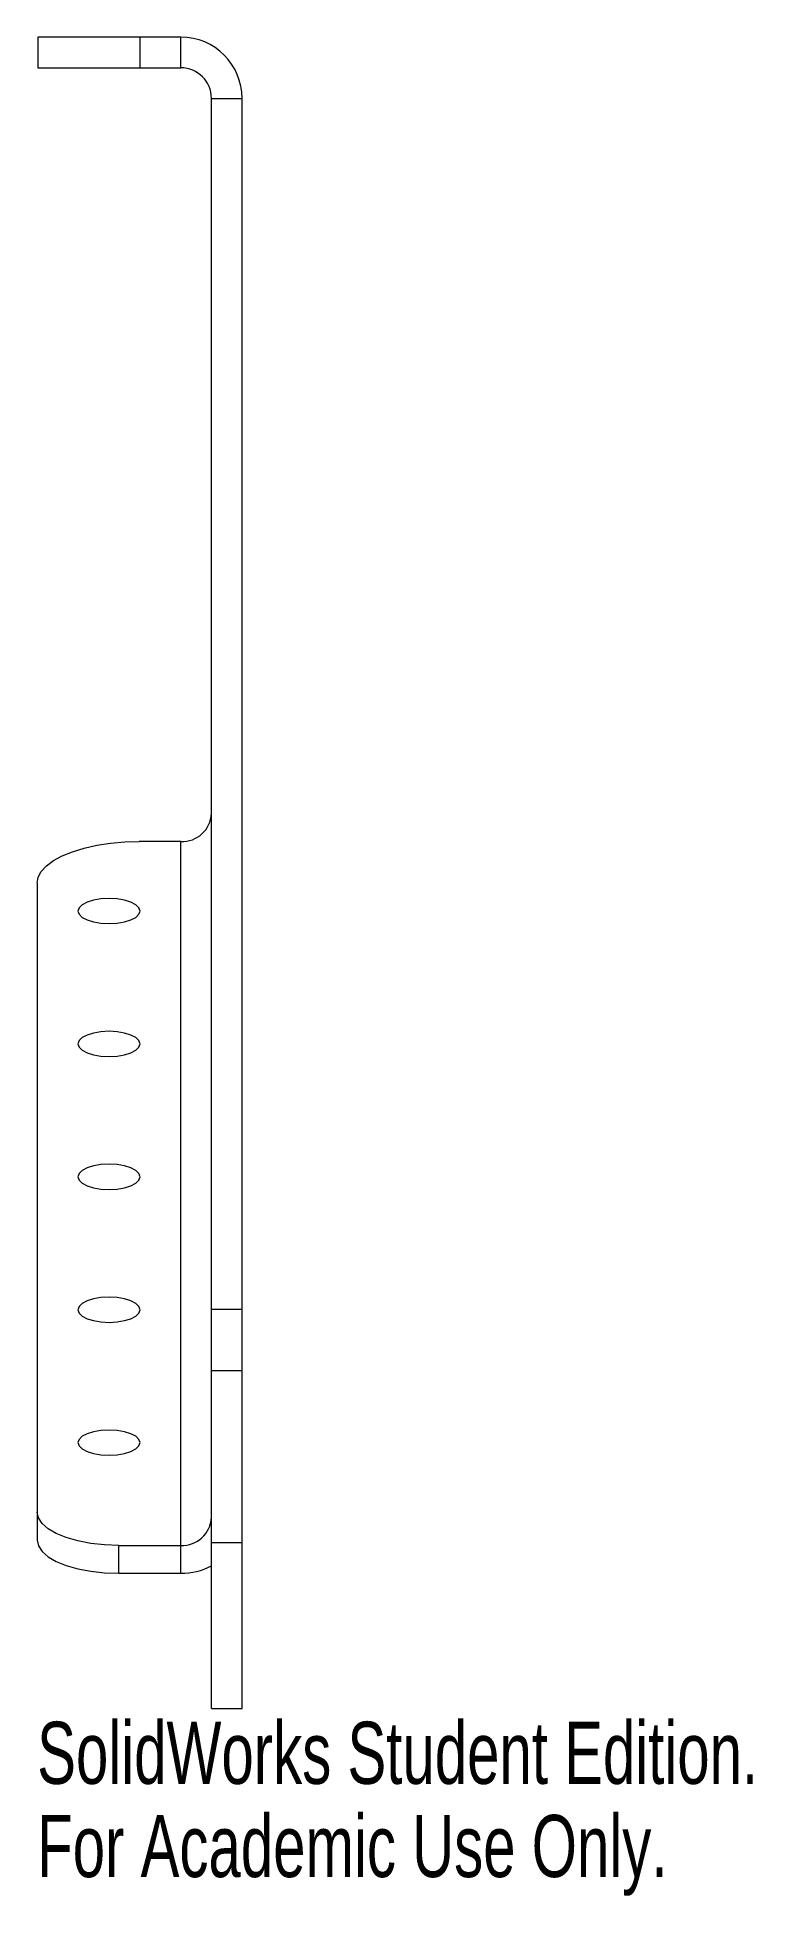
# Paper-space layout 'Notes Area' of a CAD drawing. Header units: inches. Extents: x -0.63 to 1.56, y -3.57 to 2.12.
import ezdxf

# ---------------------------------------------------------------- set-up
doc = ezdxf.new("R2010")
doc.units = ezdxf.units.IN
doc.header["$MEASUREMENT"] = 0
doc.styles.add('SLDTEXTSTYLE0', font='TXT', dxfattribs={"width": 0.7})

psp = doc.layouts.new('Notes Area')

# ---------------------------------------------------------------- linework, layer by layer
at = {"color": 7, "linetype": 'Continuous', "lineweight": 15}
for p, q in [((-0.1875, 2.125), (-0.625, 2.125)), ((-0.625, 2.125), (-0.625, 2.0312)), ((-0.3125, 2.0312), (-0.3125, 2.125)), ((-0.1875, 2.0312), (-0.1875, 2.125)), ((-0.625, 2.0312), (-0.1875, 2.0312)), ((-0.0938, 1.9375), (0, 1.9375)), ((-0.0938, -2.9936), (-0.0938, 1.9375)), ((0, -2.9936), (0, 1.9375)), ((-0.1875, -0.3382), (-0.315, -0.3382)), ((-0.1875, -2.5792), (-0.1875, -0.3382)), ((-0.6275, -0.4654), (-0.6275, -2.4775)), ((0, -1.7716), (-0.0938, -1.7716)), ((-0.0938, -1.958), (0, -1.958)), ((-0.3775, -2.4936), (-0.1875, -2.4936)), ((-0.3775, -2.5792), (-0.3775, -2.4936)), ((-0.0938, -2.4853), (0, -2.4853)), ((-0.3775, -2.5792), (-0.1875, -2.5792)), ((-0.0938, -2.9936), (0, -2.9936))]:
    psp.add_line(p, q, dxfattribs=at)
at = {"color": 7, "linetype": 'Continuous', "lineweight": 15, "flags": 128}
for points in [[(-0.6275, -0.4654), (-0.6243, -0.4473), (-0.6148, -0.4296), (-0.5993, -0.4126), (-0.5779, -0.3967), (-0.5512, -0.3821), (-0.5196, -0.3693), (-0.484, -0.3584), (-0.4448, -0.3497), (-0.403, -0.3434), (-0.3595, -0.3395), (-0.315, -0.3382)], [(-0.4075, -0.5897), (-0.3829, -0.5884), (-0.36, -0.5845), (-0.3403, -0.5784), (-0.3252, -0.5704), (-0.3157, -0.5611), (-0.3125, -0.551), (-0.3157, -0.541), (-0.3252, -0.5317), (-0.3403, -0.5237), (-0.36, -0.5176), (-0.3829, -0.5137), (-0.4075, -0.5124), (-0.4321, -0.5137), (-0.455, -0.5176), (-0.4747, -0.5237), (-0.4898, -0.5317), (-0.4993, -0.541), (-0.5025, -0.551), (-0.4993, -0.5611), (-0.4898, -0.5704), (-0.4747, -0.5784), (-0.455, -0.5845), (-0.4321, -0.5884), (-0.4075, -0.5897)], [(-0.4075, -0.9967), (-0.3829, -0.9954), (-0.36, -0.9915), (-0.3403, -0.9854), (-0.3252, -0.9774), (-0.3157, -0.9681), (-0.3125, -0.958), (-0.3157, -0.948), (-0.3252, -0.9387), (-0.3403, -0.9307), (-0.36, -0.9246), (-0.3829, -0.9207), (-0.4075, -0.9194), (-0.4321, -0.9207), (-0.455, -0.9246), (-0.4747, -0.9307), (-0.4898, -0.9387), (-0.4993, -0.948), (-0.5025, -0.958), (-0.4993, -0.9681), (-0.4898, -0.9774), (-0.4747, -0.9854), (-0.455, -0.9915), (-0.4321, -0.9954), (-0.4075, -0.9967)], [(-0.4075, -1.4037), (-0.3829, -1.4024), (-0.36, -1.3985), (-0.3403, -1.3924), (-0.3252, -1.3844), (-0.3157, -1.3751), (-0.3125, -1.365), (-0.3157, -1.355), (-0.3252, -1.3457), (-0.3403, -1.3377), (-0.36, -1.3316), (-0.3829, -1.3277), (-0.4075, -1.3264), (-0.4321, -1.3277), (-0.455, -1.3316), (-0.4747, -1.3377), (-0.4898, -1.3457), (-0.4993, -1.355), (-0.5025, -1.365), (-0.4993, -1.3751), (-0.4898, -1.3844), (-0.4747, -1.3924), (-0.455, -1.3985), (-0.4321, -1.4024), (-0.4075, -1.4037)], [(-0.4075, -1.8107), (-0.3829, -1.8094), (-0.36, -1.8055), (-0.3403, -1.7994), (-0.3252, -1.7914), (-0.3157, -1.7821), (-0.3125, -1.772), (-0.3157, -1.762), (-0.3252, -1.7527), (-0.3403, -1.7447), (-0.36, -1.7386), (-0.3829, -1.7347), (-0.4075, -1.7334), (-0.4321, -1.7347), (-0.455, -1.7386), (-0.4747, -1.7447), (-0.4898, -1.7527), (-0.4993, -1.762), (-0.5025, -1.772), (-0.4993, -1.7821), (-0.4898, -1.7914), (-0.4747, -1.7994), (-0.455, -1.8055), (-0.4321, -1.8094), (-0.4075, -1.8107)], [(-0.4075, -2.2177), (-0.3829, -2.2164), (-0.36, -2.2125), (-0.3403, -2.2064), (-0.3252, -2.1984), (-0.3157, -2.189), (-0.3125, -2.179), (-0.3157, -2.169), (-0.3252, -2.1597), (-0.3403, -2.1517), (-0.36, -2.1456), (-0.3829, -2.1417), (-0.4075, -2.1404), (-0.4321, -2.1417), (-0.455, -2.1456), (-0.4747, -2.1517), (-0.4898, -2.1597), (-0.4993, -2.169), (-0.5025, -2.179), (-0.4993, -2.189), (-0.4898, -2.1984), (-0.4747, -2.2064), (-0.455, -2.2125), (-0.4321, -2.2164), (-0.4075, -2.2177)], [(-0.3775, -2.4936), (-0.4209, -2.492), (-0.463, -2.4875), (-0.5025, -2.48), (-0.5382, -2.4698), (-0.569, -2.4572), (-0.594, -2.4427), (-0.6124, -2.4266), (-0.6237, -2.4095), (-0.6275, -2.3918)], [(-0.6275, -2.4775), (-0.6237, -2.4951), (-0.6124, -2.5123), (-0.594, -2.5284), (-0.569, -2.5429), (-0.5382, -2.5554), (-0.5025, -2.5656), (-0.463, -2.5731), (-0.4209, -2.5777), (-0.3775, -2.5792)]]:
    psp.add_lwpolyline(points, dxfattribs=at)
at = {"color": 7, "linetype": 'Continuous', "lineweight": 15}
for centre, radius, start, end in [((-0.1875, 1.9375), 0.1875, 0, 90), ((-0.1875, 1.9375), 0.0938, 0, 90), ((-0.1836, -0.2484), 0.09, 267.5268, 357.2922), ((-0.1836, -2.4037), 0.09, 267.5268, 357.2922), ((-0.187, -2.3782), 0.201, 269.8616, 297.6443)]:
    psp.add_arc(centre, radius, start, end, dxfattribs=at)

# ---------------------------------------------------------------- texts
at = {"color": 7, "linetype": 'Continuous', "char_height": 0.1903, "attachment_point": 1, "style": 'SLDTEXTSTYLE0'}
for s, insert in [('SolidWorks Student Edition.', (-0.6275, -3.0337)), ('For Academic Use Only.', (-0.6275, -3.3191))]:
    psp.add_mtext(s, dxfattribs=dict(at, insert=insert))

doc.saveas('drawing.dxf')
